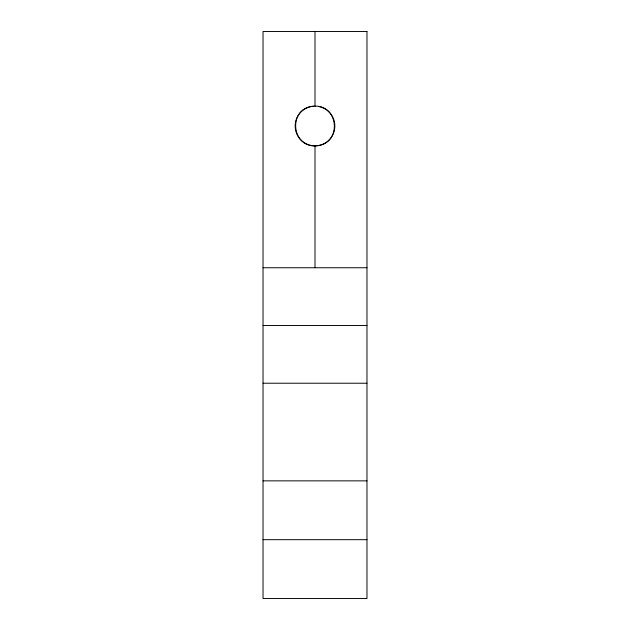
<?xml version="1.0" encoding="UTF-8"?>
<svg xmlns="http://www.w3.org/2000/svg" width="630" height="630" viewBox="0 0 630 630"><rect width="100%" height="100%" fill="white"/><g stroke="black" fill="none" stroke-linecap="round" stroke-linejoin="round"><path stroke-width="0.94" d="M313.425 106.218C287.721 107.998 290.91 148.089 316.575 145.782C342.279 144.002 339.09 103.911 313.425 106.218A19.845 19.845 0 0 0 297.738 135.789A19.845 19.845 0 0 0 331.167 137.513A19.845 19.845 0 0 0 318.599 106.486M263.025 267.75L366.975 267.75M263.025 325.489L366.975 325.489M263.025 383.221L366.975 383.221M263.025 480.863L366.975 480.863M263.025 539.682L366.975 539.682M315 31.5L315 106.297M315 145.703L315 267.75M366.975 31.5L263.025 31.5L263.025 598.5L366.975 598.5L366.975 31.5"/></g></svg>
